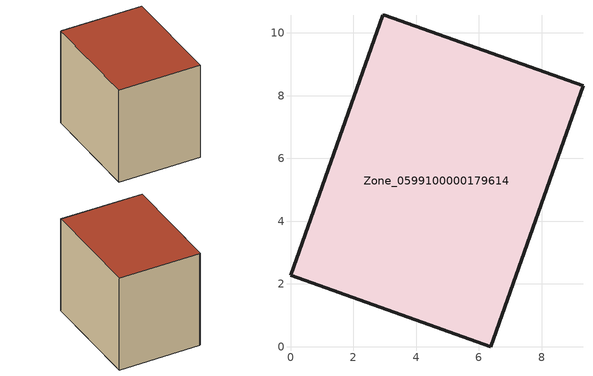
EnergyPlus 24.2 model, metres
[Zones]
Zone_0599100000179614
 floor ground (C_G): 6.38,0 0,2.27 2.94,10.56 3.01,10.56 9.32,8.32 z0.51
 wall outside (C_F): 0,2.27 6.38,0 9.32,8.32 3.01,10.56 2.94,10.56 0,2.27 z0.51:8.56
 roof outside (C_R): 9.32,8.32 3.01,10.56 2.94,10.56 0,2.27 6.38,0 z8.56
[BUILDING]
Pand.0599100000179614: North Axis=0; Terrain=City; Loads Convergence Tolerance Value=0.04; Temperature Convergence Tolerance Value=0.4; Solar Distribution=FullExterior; Maximum Number of Warmup Days=25; Minimum Number of Warmup Days=1
[Site:Location]
Rotterdam.The.Hague.AP_ZH_NLD Design_Conditions: Latitude=51.96; Longitude=4.45; Time Zone=1; Elevation=-4.5
[SITE:GROUNDTEMPERATURE:BUILDINGSURFACE]
18, 18, 18, 18, 18, 18, 18, 18, 18, 18, 18, 18
[MATERIAL] Thermal Absorptance=0.9; Solar Absorptance=0.7; Visible Absorptance=0.7
Name | Roughness | Thickness | Conductivity | Density | Specific Heat
G.TC.1965-1974 | MediumSmooth | 0.15 | 0.882353 | 540 | 1210
F.TC.1965-1974 | Rough | 0.3 | 0.697674 | 1920 | 840
R.TC.1965-1974 | MediumRough | 0.2 | 0.232558 | 1500 | 1000
[CONSTRUCTION]
C_G: G.TC.1965-1974
C_F: F.TC.1965-1974
C_R: R.TC.1965-1974
[ZONE]
Zone_0599100000179614: Type=1; Multiplier=1; Ceiling Height=Autocalculate; Volume=Autocalculate; Floor Area=autocalculate; Part of Total Floor Area=Yes
[ZONEINFILTRATION:DESIGNFLOWRATE]
Infil_Zone_0599100000179614: Zone or ZoneList or Space or SpaceList=Zone_0599100000179614; Schedule=AlwaysOn; Design Flow Rate Calculation Method=Flow/Area; Flow Rate per Floor Area=0.003; Constant Term Coefficient=1; Temperature Term Coefficient=0; Velocity Term Coefficient=0; Velocity Squared Term Coefficient=0
[HVACTEMPLATE:ZONE:IDEALLOADSAIRSYSTEM]
Zone_0599100000179614: Maximum Heating Supply Air Temperature=50; Minimum Cooling Supply Air Temperature=13; Maximum Heating Supply Air Humidity Ratio=0.0156; Minimum Cooling Supply Air Humidity Ratio=0.0077; Heating Limit=NoLimit; Cooling Limit=NoLimit; Dehumidification Control Type=ConstantSensibleHeatRatio; Cooling Sensible Heat Ratio=0.7; Dehumidification Setpoint=60; Humidification Control Type=None; Humidification Setpoint=30; Outdoor Air Method=None; Outdoor Air Flow Rate per Person=0.00944; Outdoor Air Flow Rate per Zone Floor Area=0; Outdoor Air Flow Rate per Zone=0; Demand Controlled Ventilation Type=None; Outdoor Air Economizer Type=NoEconomizer; Heat Recovery Type=None; Sensible Heat Recovery Effectiveness=0.7; Latent Heat Recovery Effectiveness=0.65
[ZONECONTROL:THERMOSTAT]
ThermostatControl_Zone_0599100000179614: Zone or ZoneList=Zone_0599100000179614; Control Type Schedule=DualSetpointControlType; Control 1=Thermostat_Zone_0599100000179614; Temperature Difference Between Cutout And Setpoint=0
[THERMOSTATSETPOINT:DUALSETPOINT]
Thermostat_Zone_0599100000179614: Heating Setpoint Temperature Schedule=HeatingSetpoint_Zone_0599100000179614; Cooling Setpoint Temperature Schedule=CoolingSetpoint_Zone_0599100000179614
[SCHEDULE:COMPACT]
HeatingSetpoint_Zone_0599100000179614: Through: 12/31, For: AllDays, Until: 24:00, 21
CoolingSetpoint_Zone_0599100000179614: Through: 12/31, For: AllDays, Until: 24:00, 24
DualSetpointControlType: Through: 12/31, For: AllDays, Until: 24:00, 4
AlwaysOn: Through: 12/31, For: AllDays, Until: 24:00, 1
